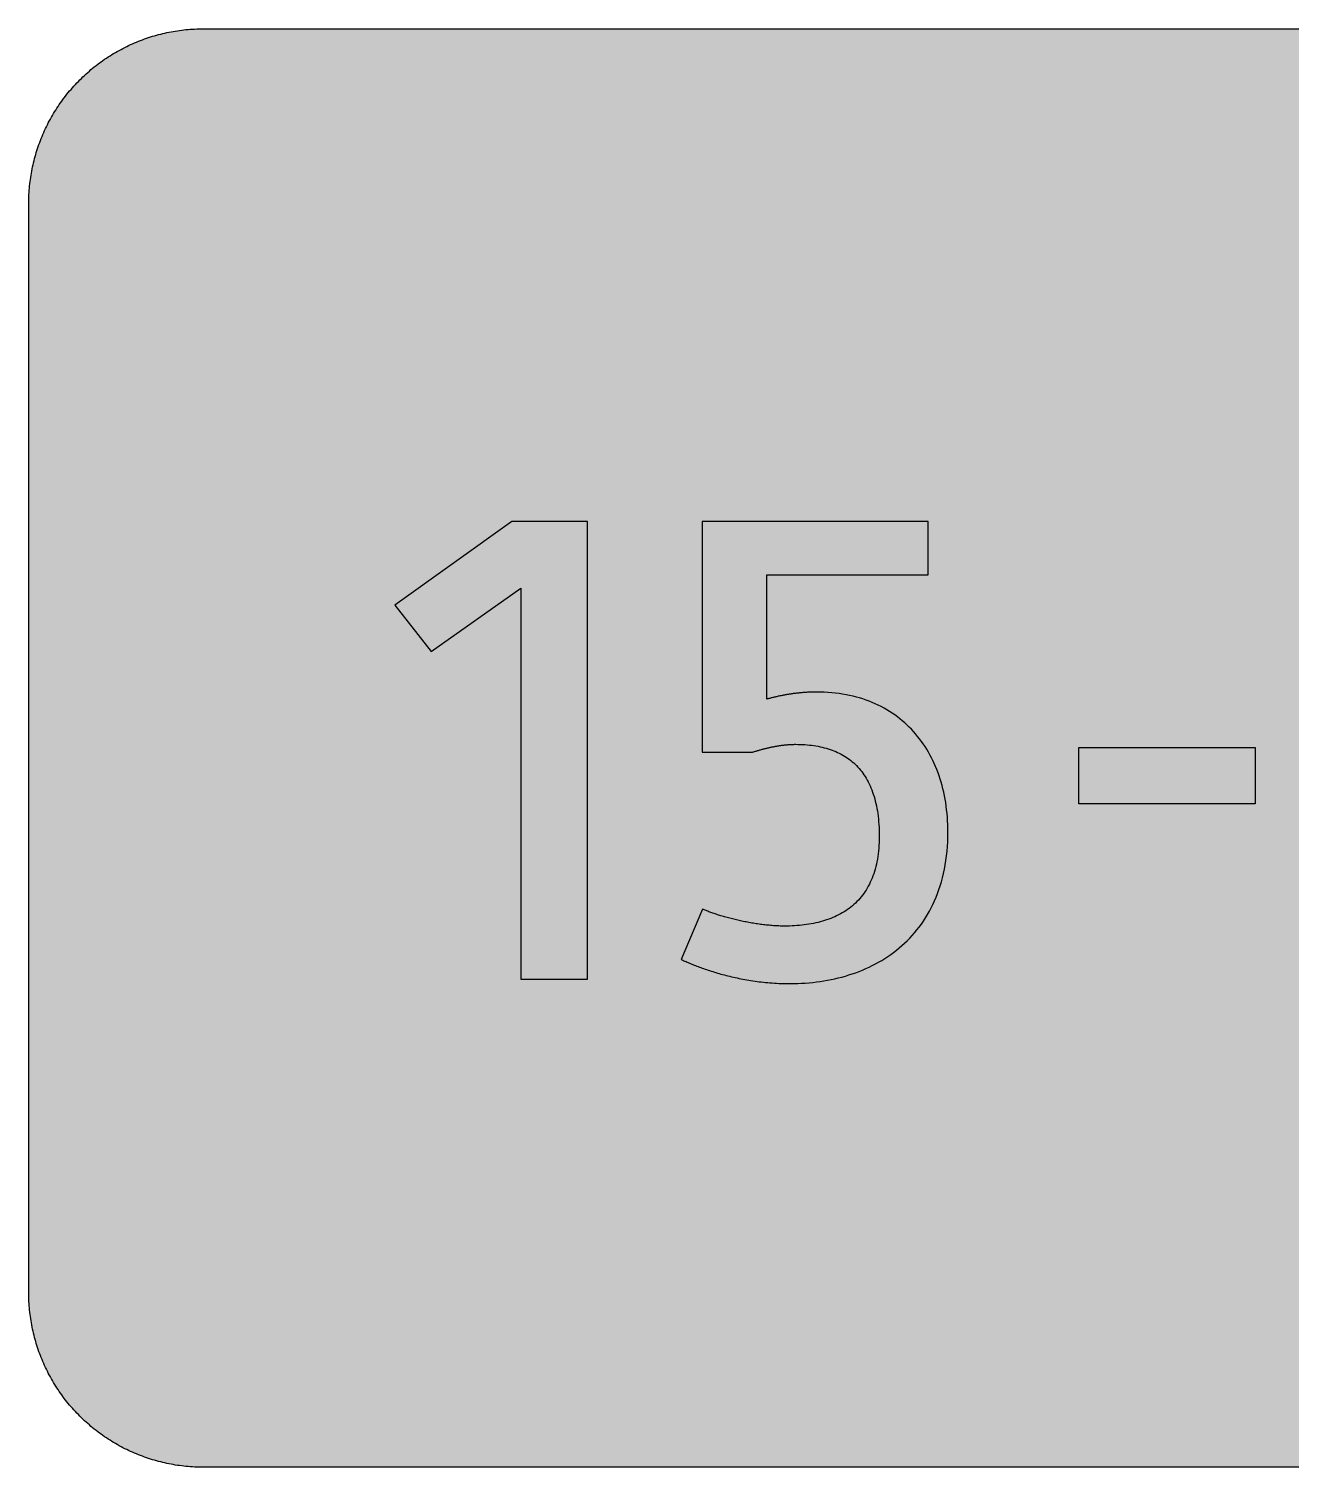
# Model space of a CAD drawing. Header units: millimetres. Extents: x 0 to 212, y 0 to 116.
# Drawn here: x 0.1 to 102.2, y 0.1 to 116.5 of the extents above; entities that cross this region are included whole.
import ezdxf

# ---------------------------------------------------------------- set-up
doc = ezdxf.new("R2010")
doc.units = ezdxf.units.MM

msp = doc.modelspace()

# ---------------------------------------------------------------- hatches: boundary and pattern name
for color, points in [(254, [(14.1633, 0.0536), (13.9878, 0.0533), (13.8125, 0.0559), (13.6373, 0.061), (13.462, 0.0686), (13.2893, 0.0787), (13.114, 0.0914), (12.9413, 0.1041), (12.7686, 0.1219), (12.5959, 0.1397), (12.4231, 0.16), (12.2504, 0.1829), (12.0777, 0.2057), (11.9075, 0.2337), (11.7373, 0.2616), (11.5672, 0.2921), (11.397, 0.3251), (11.2268, 0.3607), (11.0592, 0.3988), (10.8915, 0.4369), (10.7239, 0.4775), (10.5562, 0.5207), (10.3886, 0.5664), (10.2235, 0.6121), (10.0584, 0.6629), (9.8933, 0.7137), (9.7307, 0.7671), (9.5682, 0.8204), (9.4056, 0.8788), (9.2431, 0.9373), (9.083, 0.9982), (8.923, 1.0617), (8.763, 1.1252), (8.6055, 1.1938), (8.4455, 1.2624), (8.2906, 1.331), (8.1331, 1.4046), (7.9781, 1.4783), (7.8232, 1.5545), (7.6708, 1.6332), (7.5184, 1.7145), (7.366, 1.7958), (7.2161, 1.8796), (7.0663, 1.966), (6.919, 2.0523), (6.7716, 2.1438), (6.6243, 2.2352), (6.4795, 2.3266), (6.3348, 2.4232), (6.19, 2.5197), (6.0477, 2.6187), (5.908, 2.7178), (5.7683, 2.8194), (5.6286, 2.9235), (5.4915, 3.0302), (5.3543, 3.1369), (5.2197, 3.2461), (5.0851, 3.3579), (4.953, 3.4722), (4.8209, 3.5865), (4.6914, 3.7033), (4.5644, 3.8202), (4.4348, 3.9395), (4.3104, 4.0615), (4.1859, 4.1859), (4.0615, 4.3104), (3.9395, 4.4348), (3.8202, 4.5618), (3.7033, 4.6914), (3.5865, 4.8209), (3.4722, 4.953), (3.3579, 5.0851), (3.2487, 5.2197), (3.1369, 5.3543), (3.0302, 5.4915), (2.9235, 5.6286), (2.8194, 5.7683), (2.7178, 5.908), (2.6187, 6.0477), (2.5197, 6.19), (2.4232, 6.3348), (2.3266, 6.477), (2.2352, 6.6243), (2.1438, 6.7691), (2.0523, 6.919), (1.966, 7.0663), (1.8796, 7.2161), (1.7958, 7.366), (1.7145, 7.5184), (1.6332, 7.6708), (1.5545, 7.8232), (1.4783, 7.9781), (1.4046, 8.1331), (1.331, 8.2906), (1.2598, 8.4455), (1.1913, 8.603), (1.1252, 8.763), (1.0592, 8.923), (0.9982, 9.083), (0.9373, 9.2431), (0.8763, 9.4056), (0.8204, 9.5682), (0.7645, 9.7307), (0.7112, 9.8933), (0.6604, 10.0584), (0.6121, 10.2235), (0.5639, 10.3911), (0.5207, 10.5562), (0.4775, 10.7239), (0.4343, 10.8915), (0.3962, 11.0592), (0.3607, 11.2268), (0.3251, 11.397), (0.2921, 11.5672), (0.2616, 11.7373), (0.2311, 11.9075), (0.2057, 12.0802), (0.1803, 12.2504), (0.1575, 12.4231), (0.1372, 12.5959), (0.1194, 12.7686), (0.1041, 12.9413), (0.0889, 13.1166), (0.0787, 13.2893), (0.0686, 13.4645), (0.061, 13.6373), (0.0559, 13.8125), (0.0508, 13.9878), (0.0508, 14.163), (0.0522, 102.3592), (0.0508, 102.5322), (0.0559, 102.7074), (0.061, 102.8827), (0.0686, 103.058), (0.0787, 103.2307), (0.0889, 103.4059), (0.1041, 103.5787), (0.1194, 103.7514), (0.1372, 103.9241), (0.1575, 104.0968), (0.1803, 104.2695), (0.2057, 104.4423), (0.2311, 104.6124), (0.2616, 104.7826), (0.2921, 104.9528), (0.3251, 105.123), (0.3607, 105.2932), (0.3962, 105.4608), (0.4343, 105.6284), (0.4775, 105.7961), (0.5207, 105.9637), (0.5639, 106.1314), (0.6121, 106.2965), (0.6604, 106.4616), (0.7112, 106.6267), (0.7645, 106.7892), (0.8204, 106.9518), (0.8763, 107.1143), (0.9373, 107.2769), (0.9982, 107.4369), (1.0592, 107.5969), (1.1252, 107.757), (1.1913, 107.9144), (1.2598, 108.0745), (1.331, 108.2294), (1.4046, 108.3869), (1.4783, 108.5418), (1.5545, 108.6968), (1.6332, 108.8492), (1.7145, 109.0016), (1.7958, 109.154), (1.8796, 109.3038), (1.966, 109.4537), (2.0523, 109.601), (2.1438, 109.7483), (2.2352, 109.8956), (2.3266, 110.0404), (2.4232, 110.1852), (2.5197, 110.33), (2.6187, 110.4722), (2.7178, 110.6119), (2.8194, 110.7516), (2.9235, 110.8913), (3.0302, 111.0285), (3.1369, 111.1656), (3.2487, 111.3003), (3.3579, 111.4349), (3.4722, 111.567), (3.5865, 111.699), (3.7033, 111.8286), (3.8202, 111.9556), (3.9395, 112.0851), (4.0615, 112.2096), (4.1859, 112.334), (4.3104, 112.4585), (4.4348, 112.5804), (4.5644, 112.6998), (4.6914, 112.8166), (4.8209, 112.9335), (4.953, 113.0478), (5.0851, 113.1621), (5.2197, 113.2713), (5.3543, 113.3831), (5.4915, 113.4897), (5.6286, 113.5964), (5.7683, 113.7006), (5.908, 113.8022), (6.0477, 113.9012), (6.19, 114.0003), (6.3348, 114.0968), (6.4795, 114.1933), (6.6243, 114.2848), (6.7716, 114.3762), (6.919, 114.4676), (7.0663, 114.554), (7.2161, 114.6404), (7.366, 114.7242), (7.5184, 114.8055), (7.6708, 114.8867), (7.8232, 114.9655), (7.9781, 115.0417), (8.1331, 115.1153), (8.2906, 115.189), (8.4455, 115.2601), (8.6055, 115.3287), (8.763, 115.3947), (8.923, 115.4608), (9.083, 115.5217), (9.2431, 115.5827), (9.4056, 115.6437), (9.5682, 115.6995), (9.7307, 115.7554), (9.8933, 115.8088), (10.0584, 115.8596), (10.2235, 115.9078), (10.3886, 115.9561), (10.5562, 115.9993), (10.7239, 116.0424), (10.8915, 116.0856), (11.0592, 116.1237), (11.2268, 116.1593), (11.397, 116.1948), (11.5672, 116.2279), (11.7373, 116.2583), (11.9075, 116.2888), (12.0777, 116.3142), (12.2504, 116.3396), (12.4231, 116.3625), (12.5959, 116.3828), (12.7686, 116.4006), (12.9413, 116.4158), (13.114, 116.4311), (13.2893, 116.4412), (13.462, 116.4514), (13.6373, 116.459), (13.8125, 116.4641), (13.9878, 116.4692), (14.163, 116.4692), (197.6078, 116.4703), (197.7822, 116.4692), (197.9574, 116.4641), (198.1327, 116.459), (198.3054, 116.4514), (198.4807, 116.4412), (198.6534, 116.4311), (198.8287, 116.4158), (199.0014, 116.4006), (199.1741, 116.3828), (199.3468, 116.3625), (199.5195, 116.3396), (199.6897, 116.3142), (199.8624, 116.2888), (200.0326, 116.2583), (200.2028, 116.2279), (200.373, 116.1948), (200.5432, 116.1593), (200.7108, 116.1237), (200.8784, 116.0856), (201.0461, 116.0424), (201.2137, 115.9993), (201.3788, 115.9561), (201.5465, 115.9078), (201.7116, 115.8596), (201.8767, 115.8088), (202.0392, 115.7554), (202.2018, 115.6995), (202.3643, 115.6437), (202.5269, 115.5827), (202.6869, 115.5217), (202.8469, 115.4608), (203.007, 115.3947), (203.167, 115.3287), (203.3245, 115.2601), (203.4794, 115.189), (203.6369, 115.1153), (203.7918, 115.0417), (203.9468, 114.9655), (204.0992, 114.8867), (204.2516, 114.8055), (204.404, 114.7242), (204.5538, 114.6404), (204.7037, 114.554), (204.8535, 114.4676), (205.0009, 114.3762), (205.1456, 114.2848), (205.293, 114.1933), (205.4352, 114.0968), (205.58, 114.0003), (205.7222, 113.9012), (205.8619, 113.8022), (206.0016, 113.7006), (206.1413, 113.5964), (206.2785, 113.4897), (206.4156, 113.3831), (206.5503, 113.2713), (206.6849, 113.1621), (206.817, 113.0478), (206.949, 112.9335), (207.0786, 112.8166), (207.2081, 112.6998), (207.3351, 112.5804), (207.4596, 112.4585), (207.584, 112.334), (207.7085, 112.2096), (207.8304, 112.0851), (207.9498, 111.9556), (208.0666, 111.8286), (208.1835, 111.699), (208.2978, 111.567), (208.4121, 111.4349), (208.5238, 111.3003), (208.6331, 111.1656), (208.7397, 111.0285), (208.8464, 110.8913), (208.9506, 110.7516), (209.0522, 110.6119), (209.1512, 110.4722), (209.2503, 110.33), (209.3468, 110.1852), (209.4433, 110.0404), (209.5348, 109.8956), (209.6262, 109.7483), (209.7176, 109.601), (209.804, 109.4537), (209.8904, 109.3038), (209.9742, 109.154), (210.0555, 109.0016), (210.1367, 108.8492), (210.2155, 108.6968), (210.2917, 108.5418), (210.3653, 108.3869), (210.439, 108.2294), (210.5076, 108.0745), (210.5762, 107.9144), (210.6447, 107.757), (210.7082, 107.5969), (210.7717, 107.4369), (210.8327, 107.2769), (210.8911, 107.1143), (210.9495, 106.9518), (211.0029, 106.7892), (211.0562, 106.6267), (211.107, 106.4616), (211.1578, 106.2965), (211.2035, 106.1314), (211.2493, 105.9637), (211.2924, 105.7961), (211.3331, 105.6284), (211.3712, 105.4608), (211.4093, 105.2932), (211.4448, 105.123), (211.4779, 104.9528), (211.5083, 104.7826), (211.5363, 104.6124), (211.5642, 104.4423), (211.5871, 104.2695), (211.6099, 104.0968), (211.6303, 103.9241), (211.648, 103.7514), (211.6658, 103.5787), (211.6785, 103.4059), (211.6912, 103.2307), (211.7014, 103.058), (211.709, 102.8827), (211.7141, 102.7074), (211.7166, 102.5322), (211.7166, 102.3569), (211.7189, 14.1647), (211.7166, 13.9878), (211.7141, 13.8125), (211.709, 13.6373), (211.7014, 13.4645), (211.6912, 13.2893), (211.6785, 13.1166), (211.6658, 12.9413), (211.648, 12.7686), (211.6303, 12.5959), (211.6099, 12.4231), (211.5871, 12.2504), (211.5642, 12.0802), (211.5363, 11.9075), (211.5083, 11.7373), (211.4779, 11.5672), (211.4448, 11.397), (211.4093, 11.2268), (211.3712, 11.0592), (211.3331, 10.8915), (211.2924, 10.7239), (211.2493, 10.5562), (211.2035, 10.3911), (211.1578, 10.2235), (211.107, 10.0584), (211.0562, 9.8933), (211.0029, 9.7307), (210.9495, 9.5682), (210.8911, 9.4056), (210.8327, 9.2431), (210.7717, 9.083), (210.7082, 8.923), (210.6447, 8.763), (210.5762, 8.603), (210.5076, 8.4455), (210.439, 8.2906), (210.3653, 8.1331), (210.2917, 7.9781), (210.2155, 7.8232), (210.1367, 7.6708), (210.0555, 7.5184), (209.9742, 7.366), (209.8904, 7.2161), (209.804, 7.0663), (209.7176, 6.919), (209.6262, 6.7691), (209.5348, 6.6243), (209.4433, 6.477), (209.3468, 6.3348), (209.2503, 6.19), (209.1512, 6.0477), (209.0522, 5.908), (208.9506, 5.7683), (208.8464, 5.6286), (208.7397, 5.4915), (208.6331, 5.3543), (208.5238, 5.2197), (208.4121, 5.0851), (208.2978, 4.953), (208.1835, 4.8209), (208.0666, 4.6914), (207.9498, 4.5618), (207.8304, 4.4348), (207.7085, 4.3104), (207.584, 4.1859), (207.4596, 4.0615), (207.3351, 3.9395), (207.2081, 3.8202), (207.0786, 3.7033), (206.949, 3.5865), (206.817, 3.4722), (206.6849, 3.3579), (206.5503, 3.2461), (206.4156, 3.1369), (206.2785, 3.0302), (206.1413, 2.9235), (206.0016, 2.8194), (205.8619, 2.7178), (205.7222, 2.6187), (205.58, 2.5197), (205.4352, 2.4232), (205.293, 2.3266), (205.1456, 2.2352), (205.0009, 2.1438), (204.8535, 2.0523), (204.7037, 1.966), (204.5538, 1.8796), (204.404, 1.7958), (204.2516, 1.7145), (204.0992, 1.6332), (203.9468, 1.5545), (203.7918, 1.4783), (203.6369, 1.4046), (203.4794, 1.331), (203.3245, 1.2624), (203.167, 1.1938), (203.007, 1.1252), (202.8469, 1.0617), (202.6869, 0.9982), (202.5269, 0.9373), (202.3643, 0.8788), (202.2018, 0.8204), (202.0392, 0.7671), (201.8767, 0.7137), (201.7116, 0.6629), (201.5465, 0.6121), (201.3788, 0.5664), (201.2137, 0.5207), (201.0461, 0.4775), (200.8784, 0.4369), (200.7108, 0.3988), (200.5432, 0.3607), (200.373, 0.3251), (200.2028, 0.2921), (200.0326, 0.2616), (199.8624, 0.2337), (199.6897, 0.2057), (199.5195, 0.1829), (199.3468, 0.16), (199.1741, 0.1397), (199.0014, 0.1219), (198.8287, 0.1041), (198.6534, 0.0914), (198.4807, 0.0787), (198.3054, 0.0686), (198.1327, 0.061), (197.9574, 0.0559), (197.7822, 0.0533), (197.6069, 0.0533)]), (59, [(39.872, 39.5647), (45.2699, 39.5647), (45.2699, 76.605), (39.1322, 76.605), (29.6594, 69.8316), (32.6238, 66.0753), (39.872, 71.2071)]), (59, [(72.8405, 72.2655), (72.8405, 76.605), (54.5303, 76.605), (54.5303, 57.9254), (58.6052, 57.9254), (58.6664, 57.945), (58.7273, 57.9628), (58.7883, 57.9831), (58.8493, 58.0009), (58.9102, 58.0187), (58.9712, 58.0365), (59.0321, 58.0542), (59.0931, 58.072), (59.1515, 58.0898), (59.2125, 58.1076), (59.2709, 58.1228), (59.3319, 58.1406), (59.3903, 58.1558), (59.4487, 58.1711), (59.5071, 58.1863), (59.5655, 58.2016), (59.624, 58.2168), (59.6824, 58.232), (59.7408, 58.2447), (59.7967, 58.26), (59.8551, 58.2727), (59.911, 58.2854), (59.9694, 58.2981), (60.0253, 58.3108), (60.0812, 58.3235), (60.137, 58.3362), (60.1929, 58.3463), (60.2488, 58.359), (60.3047, 58.3692), (60.3606, 58.3794), (60.4139, 58.3895), (60.4698, 58.3997), (60.5231, 58.4098), (60.579, 58.42), (60.6323, 58.4302), (60.6857, 58.4378), (60.739, 58.4454), (60.7924, 58.4556), (60.8457, 58.4632), (60.899, 58.4708), (60.9498, 58.4784), (61.0032, 58.4835), (61.0565, 58.4911), (61.1073, 58.4962), (61.1581, 58.5038), (61.2115, 58.5089), (61.2623, 58.514), (61.3131, 58.5191), (61.3639, 58.5241), (61.4147, 58.5292), (61.4629, 58.5343), (61.5137, 58.5368), (61.5645, 58.5419), (61.6128, 58.5445), (61.6636, 58.547), (61.7118, 58.5495), (61.7601, 58.5521), (61.8084, 58.5546), (61.8566, 58.5546), (61.9049, 58.5572), (61.9531, 58.5572), (62.0014, 58.5597), (62.0497, 58.5597), (62.0954, 58.5597), (62.2884, 58.5572), (62.4789, 58.5521), (62.6669, 58.5445), (62.8523, 58.5343), (63.0352, 58.5191), (63.2181, 58.5038), (63.3959, 58.481), (63.5711, 58.4581), (63.7464, 58.4302), (63.9191, 58.3997), (64.0867, 58.3667), (64.2544, 58.3286), (64.4195, 58.2879), (64.5795, 58.2447), (64.7395, 58.1965), (64.897, 58.1457), (65.0494, 58.0898), (65.2018, 58.0314), (65.3517, 57.9704), (65.4964, 57.9044), (65.6412, 57.8358), (65.7809, 57.7647), (65.9181, 57.6885), (66.0527, 57.6072), (66.1873, 57.5234), (66.3143, 57.437), (66.4413, 57.3456), (66.5658, 57.2516), (66.6877, 57.1525), (66.8045, 57.0509), (66.9188, 56.9443), (67.0306, 56.8325), (67.1398, 56.7182), (67.2465, 56.6014), (67.3481, 56.4794), (67.4497, 56.3524), (67.5462, 56.2229), (67.6377, 56.0883), (67.7291, 55.9511), (67.8155, 55.8089), (67.8993, 55.6616), (67.9806, 55.5117), (68.0568, 55.3568), (68.1304, 55.1967), (68.2015, 55.0342), (68.2676, 54.8665), (68.3311, 54.6938), (68.392, 54.5186), (68.4505, 54.3382), (68.5038, 54.1553), (68.5521, 53.9648), (68.6003, 53.7718), (68.641, 53.5737), (68.6816, 53.373), (68.7172, 53.1647), (68.7476, 52.9539), (68.7781, 52.738), (68.801, 52.517), (68.8238, 52.2935), (68.8391, 52.0624), (68.8543, 51.8287), (68.8619, 51.5899), (68.8696, 51.3461), (68.8696, 51.0997), (68.867, 50.8533), (68.8619, 50.612), (68.8492, 50.3758), (68.834, 50.1447), (68.8111, 49.9186), (68.7857, 49.6976), (68.7578, 49.4792), (68.7222, 49.2684), (68.6841, 49.0601), (68.641, 48.8569), (68.5952, 48.6588), (68.5444, 48.4657), (68.4886, 48.2752), (68.4276, 48.0898), (68.3641, 47.9095), (68.2955, 47.7342), (68.2244, 47.5615), (68.1482, 47.3939), (68.0695, 47.2313), (67.9856, 47.0738), (67.8993, 46.9189), (67.8078, 46.7665), (67.7139, 46.6217), (67.6148, 46.4795), (67.5132, 46.3423), (67.4065, 46.2077), (67.2973, 46.0781), (67.1855, 45.9537), (67.0687, 45.8318), (66.9493, 45.7124), (66.8274, 45.6006), (66.7004, 45.4889), (66.5709, 45.3847), (66.4388, 45.2806), (66.3016, 45.1841), (66.1645, 45.0875), (66.0222, 44.9986), (65.8774, 44.9097), (65.7301, 44.8285), (65.5777, 44.7472), (65.4253, 44.671), (65.2678, 44.5999), (65.1078, 44.5313), (64.9453, 44.4652), (64.7827, 44.4017), (64.6151, 44.3433), (64.4449, 44.29), (64.2722, 44.2366), (64.0969, 44.1884), (63.9191, 44.1452), (63.7388, 44.102), (63.5559, 44.0639), (63.3705, 44.0284), (63.185, 43.9979), (62.9945, 43.9699), (62.804, 43.9445), (62.6085, 43.9217), (62.4129, 43.9014), (62.2148, 43.8861), (62.0166, 43.8734), (61.8134, 43.8633), (61.6102, 43.8556), (61.4045, 43.8506), (61.1988, 43.848), (61.087, 43.8506), (60.9778, 43.8506), (60.866, 43.8531), (60.7543, 43.8582), (60.6425, 43.8633), (60.5282, 43.8683), (60.4164, 43.8734), (60.3021, 43.881), (60.1853, 43.8912), (60.071, 43.8988), (59.9567, 43.9115), (59.8399, 43.9217), (59.723, 43.9344), (59.6087, 43.9471), (59.4919, 43.9598), (59.375, 43.975), (59.2582, 43.9903), (59.1414, 44.0055), (59.0245, 44.0233), (58.9077, 44.0411), (58.7908, 44.0588), (58.6765, 44.0766), (58.5597, 44.0969), (58.4429, 44.1173), (58.3286, 44.1376), (58.2143, 44.1604), (58.0974, 44.1808), (57.9831, 44.2036), (57.8714, 44.2265), (57.7571, 44.2493), (57.6453, 44.2747), (57.5335, 44.3001), (57.4218, 44.323), (57.31, 44.3484), (57.2008, 44.3763), (57.0916, 44.4017), (56.9849, 44.4271), (56.8782, 44.4551), (56.7715, 44.483), (56.6649, 44.511), (56.5633, 44.5389), (56.4591, 44.5668), (56.3575, 44.5948), (56.2585, 44.6253), (56.1594, 44.6532), (56.0603, 44.6837), (55.9638, 44.7116), (55.8698, 44.7421), (55.7759, 44.7726), (55.6844, 44.8005), (55.593, 44.831), (55.5041, 44.8615), (55.4177, 44.892), (55.3314, 44.9224), (55.2475, 44.9529), (55.1663, 44.9834), (55.0875, 45.0139), (55.0088, 45.0444), (54.9326, 45.0748), (54.8589, 45.1053), (54.7853, 45.1333), (54.7167, 45.1637), (54.6481, 45.1942), (54.5821, 45.2247), (52.8366, 41.1522), (52.9107, 41.115), (52.9895, 41.0794), (53.0682, 41.0439), (53.152, 41.0058), (53.2359, 40.9702), (53.3248, 40.9321), (53.4137, 40.894), (53.5051, 40.8534), (53.5991, 40.8153), (53.6956, 40.7746), (53.7947, 40.734), (53.8963, 40.6959), (53.9979, 40.6552), (54.1045, 40.6146), (54.2112, 40.574), (54.3204, 40.5333), (54.4322, 40.4901), (54.5465, 40.4495), (54.6608, 40.4089), (54.7776, 40.3682), (54.897, 40.3276), (55.0189, 40.2869), (55.1434, 40.2463), (55.2679, 40.2057), (55.3974, 40.165), (55.5269, 40.1244), (55.6565, 40.0863), (55.7911, 40.0456), (55.9257, 40.0075), (56.0629, 39.9694), (56.2, 39.9313), (56.3423, 39.8932), (56.4845, 39.8577), (56.6268, 39.8196), (56.7741, 39.784), (56.9214, 39.7485), (57.0713, 39.7154), (57.2211, 39.6824), (57.3735, 39.6494), (57.5285, 39.6164), (57.6834, 39.5859), (57.8409, 39.5554), (58.0009, 39.5249), (58.1609, 39.497), (58.3235, 39.4691), (58.486, 39.4437), (58.6511, 39.4183), (58.8188, 39.3954), (58.9864, 39.3725), (59.1566, 39.3497), (59.3268, 39.3294), (59.4995, 39.309), (59.6748, 39.2913), (59.85, 39.276), (60.0253, 39.2608), (60.2031, 39.2455), (60.3834, 39.2354), (60.5638, 39.2227), (60.7441, 39.2151), (60.9295, 39.2074), (61.1124, 39.1998), (61.2978, 39.1973), (61.4858, 39.1947), (61.6737, 39.1922), (61.9785, 39.1947), (62.2808, 39.2024), (62.5856, 39.2176), (62.8879, 39.2354), (63.1901, 39.2582), (63.4924, 39.2887), (63.7921, 39.3243), (64.0893, 39.3649), (64.3865, 39.4106), (64.6811, 39.4614), (64.9757, 39.5199), (65.2653, 39.5808), (65.5574, 39.6494), (65.8444, 39.7256), (66.1289, 39.8043), (66.4108, 39.8907), (66.6902, 39.9821), (66.9696, 40.0787), (67.244, 40.1828), (67.5157, 40.292), (67.7824, 40.4063), (68.0491, 40.5282), (68.3108, 40.6552), (68.5673, 40.7899), (68.8238, 40.927), (69.0728, 41.0743), (69.3191, 41.2242), (69.563, 41.3817), (69.8017, 41.5468), (70.0354, 41.717), (70.2666, 41.8948), (70.4901, 42.0776), (70.7111, 42.2656), (70.927, 42.4612), (71.1352, 42.6644), (71.341, 42.8727), (71.5416, 43.086), (71.7347, 43.3095), (71.9252, 43.5356), (72.1081, 43.7718), (72.2833, 44.0131), (72.456, 44.2595), (72.6211, 44.516), (72.7786, 44.7777), (72.931, 45.0444), (73.0783, 45.3187), (73.218, 45.6006), (73.3501, 45.8902), (73.4746, 46.1848), (73.594, 46.4871), (73.7032, 46.797), (73.8073, 47.1145), (73.9038, 47.437), (73.9927, 47.7672), (74.074, 48.1051), (74.1451, 48.4505), (74.2112, 48.8036), (74.2671, 49.1617), (74.3153, 49.5275), (74.356, 49.9008), (74.3864, 50.2818), (74.4093, 50.6705), (74.422, 51.0667), (74.4271, 51.4706), (74.4245, 51.7754), (74.4144, 52.0802), (74.4017, 52.3799), (74.3814, 52.6771), (74.356, 52.9742), (74.3255, 53.2638), (74.2899, 53.5534), (74.2467, 53.8404), (74.201, 54.1223), (74.1477, 54.4017), (74.0893, 54.6786), (74.0258, 54.9504), (73.9572, 55.2196), (73.881, 55.4863), (73.8022, 55.7479), (73.7159, 56.007), (73.627, 56.261), (73.5305, 56.5125), (73.4289, 56.7588), (73.3247, 57.0027), (73.213, 57.2414), (73.0961, 57.4777), (72.9742, 57.7088), (72.8472, 57.9349), (72.7151, 58.1584), (72.578, 58.3768), (72.4357, 58.5902), (72.2884, 58.801), (72.136, 59.0042), (71.9785, 59.2049), (71.816, 59.4004), (71.6483, 59.5909), (71.4756, 59.7764), (71.2978, 59.9592), (71.1149, 60.1345), (70.9295, 60.3072), (70.7365, 60.4723), (70.5409, 60.6323), (70.3377, 60.7898), (70.1319, 60.9397), (69.9211, 61.0845), (69.7052, 61.2242), (69.4842, 61.3588), (69.2582, 61.4883), (69.027, 61.6102), (68.7934, 61.7296), (68.5521, 61.8414), (68.3082, 61.9455), (68.0593, 62.0471), (67.8078, 62.1411), (67.5488, 62.2275), (67.2871, 62.3113), (67.0179, 62.3849), (66.7487, 62.4561), (66.4718, 62.5196), (66.1899, 62.5754), (65.9054, 62.6262), (65.6158, 62.6694), (65.3237, 62.7075), (65.024, 62.738), (64.7217, 62.7609), (64.4169, 62.7786), (64.1045, 62.7888), (63.7896, 62.7939), (63.7286, 62.7939), (63.6702, 62.7913), (63.6092, 62.7913), (63.5483, 62.7913), (63.4873, 62.7888), (63.4263, 62.7863), (63.3654, 62.7863), (63.3044, 62.7837), (63.2435, 62.7812), (63.18, 62.7786), (63.119, 62.7736), (63.0555, 62.771), (62.992, 62.7659), (62.931, 62.7634), (62.8675, 62.7583), (62.804, 62.7532), (62.7405, 62.7482), (62.677, 62.7431), (62.6135, 62.738), (62.55, 62.7329), (62.4865, 62.7253), (62.423, 62.7202), (62.357, 62.7126), (62.2935, 62.705), (62.23, 62.6999), (62.1665, 62.6923), (62.1005, 62.6847), (62.037, 62.6745), (61.9735, 62.6669), (61.9074, 62.6593), (61.8439, 62.6491), (61.7779, 62.6415), (61.7144, 62.6313), (61.6509, 62.6212), (61.5848, 62.611), (61.5213, 62.6008), (61.4578, 62.5907), (61.3918, 62.5805), (61.3283, 62.5678), (61.2648, 62.5577), (61.1988, 62.545), (61.1353, 62.5348), (61.0718, 62.5221), (61.0083, 62.5094), (60.9448, 62.4967), (60.8813, 62.484), (60.8178, 62.4713), (60.7543, 62.4586), (60.6908, 62.4434), (60.6273, 62.4307), (60.5638, 62.4154), (60.5028, 62.4027), (60.4393, 62.3875), (60.3783, 62.3722), (60.3148, 62.357), (60.2539, 62.3418), (60.1929, 62.3265), (60.1294, 62.3113), (60.0685, 62.2935), (60.01, 62.2783), (59.9491, 62.2605), (59.8881, 62.2452), (59.8272, 62.2275), (59.7687, 62.2097), (59.7697, 72.2655)]), (59, [(85.0113, 58.2962), (99.2988, 58.2962), (99.2988, 53.746), (85.0113, 53.746)])]:
    msp.add_hatch(color=color).paths.add_polyline_path(points)
h = msp.add_hatch(color=59)
h.paths.add_polyline_path([(14.1633, 3.5814), (13.8887, 3.5839), (13.6169, 3.5941), (13.3477, 3.6119), (13.081, 3.6347), (12.8143, 3.6652), (12.5501, 3.7008), (12.2885, 3.7465), (12.0294, 3.7948), (11.7729, 3.8506), (11.5164, 3.9141), (11.2649, 3.9827), (11.016, 4.0564), (10.7671, 4.1351), (10.5232, 4.2215), (10.2819, 4.3129), (10.0432, 4.412), (9.8069, 4.5161), (9.5733, 4.6228), (9.3447, 4.7371), (9.1186, 4.8565), (8.8951, 4.9809), (8.6741, 5.113), (8.4582, 5.2476), (8.2448, 5.3873), (8.0366, 5.5321), (7.8308, 5.682), (7.6276, 5.8369), (7.4295, 5.9969), (7.2365, 6.1595), (7.046, 6.3297), (6.8605, 6.5024), (6.6777, 6.6802), (6.5024, 6.8605), (6.3271, 7.046), (6.1595, 7.2365), (5.9969, 7.432), (5.8369, 7.6302), (5.682, 7.8308), (5.5321, 8.0366), (5.3873, 8.2448), (5.2451, 8.4582), (5.1105, 8.6741), (4.9809, 8.8951), (4.8565, 9.1186), (4.7371, 9.3447), (4.6228, 9.5758), (4.5136, 9.8069), (4.4094, 10.0432), (4.3129, 10.2819), (4.2215, 10.5232), (4.1351, 10.7696), (4.0538, 11.016), (3.9802, 11.2649), (3.9116, 11.5189), (3.8506, 11.7729), (3.7948, 12.0294), (3.744, 12.2911), (3.7008, 12.5527), (3.6627, 12.8143), (3.6322, 13.081), (3.6093, 13.3502), (3.5916, 13.6195), (3.5814, 13.8913), (3.5789, 14.163), (3.58, 102.3592), (3.5814, 102.6312), (3.5916, 102.903), (3.6093, 103.1723), (3.6322, 103.439), (3.6627, 103.7057), (3.7008, 103.9698), (3.744, 104.2314), (3.7948, 104.4905), (3.8506, 104.7471), (3.9116, 105.0036), (3.9802, 105.2551), (4.0538, 105.504), (4.1351, 105.7529), (4.2215, 105.9967), (4.3129, 106.238), (4.4094, 106.4768), (4.5136, 106.713), (4.6228, 106.9467), (4.7371, 107.1753), (4.8565, 107.4014), (4.9809, 107.6249), (5.1105, 107.8459), (5.2451, 108.0618), (5.3873, 108.2751), (5.5321, 108.4834), (5.682, 108.6891), (5.8369, 108.8923), (5.9969, 109.0905), (6.1595, 109.2835), (6.3271, 109.474), (6.5024, 109.6594), (6.6777, 109.8423), (6.8605, 110.0176), (7.046, 110.1928), (7.2365, 110.3605), (7.4295, 110.523), (7.6276, 110.683), (7.8308, 110.838), (8.0366, 110.9878), (8.2448, 111.1326), (8.4582, 111.2749), (8.6741, 111.4095), (8.8951, 111.539), (9.1186, 111.6635), (9.3447, 111.7829), (9.5733, 111.8972), (9.8069, 112.0064), (10.0432, 112.1105), (10.2819, 112.207), (10.5232, 112.2985), (10.7671, 112.3848), (11.016, 112.4661), (11.2649, 112.5398), (11.5164, 112.6084), (11.7729, 112.6693), (12.0294, 112.7252), (12.2885, 112.776), (12.5501, 112.8192), (12.8143, 112.8573), (13.081, 112.8878), (13.3477, 112.9106), (13.6169, 112.9284), (13.8887, 112.9386), (14.163, 112.9411), (197.6078, 112.9425), (197.8787, 112.9386), (198.1505, 112.9284), (198.4197, 112.9106), (198.689, 112.8878), (198.9557, 112.8573), (199.2173, 112.8192), (199.4789, 112.776), (199.7405, 112.7252), (199.9971, 112.6693), (200.2511, 112.6084), (200.5051, 112.5398), (200.754, 112.4661), (201.0004, 112.3848), (201.2467, 112.2985), (201.488, 112.207), (201.7268, 112.1105), (201.963, 112.0064), (202.1942, 111.8972), (202.4253, 111.7829), (202.6514, 111.6635), (202.8749, 111.539), (203.0959, 111.4095), (203.3118, 111.2749), (203.5251, 111.1326), (203.7334, 110.9878), (203.9391, 110.838), (204.1398, 110.683), (204.3379, 110.523), (204.5335, 110.3605), (204.724, 110.1928), (204.9094, 110.0176), (205.0898, 109.8423), (205.2676, 109.6594), (205.4403, 109.474), (205.6105, 109.2835), (205.773, 109.0905), (205.933, 108.8923), (206.088, 108.6891), (206.2378, 108.4834), (206.3826, 108.2751), (206.5223, 108.0618), (206.6569, 107.8459), (206.789, 107.6249), (206.9135, 107.4014), (207.0329, 107.1753), (207.1472, 106.9467), (207.2538, 106.713), (207.358, 106.4768), (207.457, 106.238), (207.5485, 105.9967), (207.6348, 105.7529), (207.7136, 105.504), (207.7872, 105.2551), (207.8558, 105.0036), (207.9193, 104.7471), (207.9752, 104.4905), (208.0235, 104.2314), (208.0692, 103.9698), (208.1047, 103.7057), (208.1352, 103.439), (208.1581, 103.1723), (208.1759, 102.903), (208.186, 102.6312), (208.1911, 102.3569), (208.1911, 14.1647), (208.186, 13.8913), (208.1759, 13.6195), (208.1581, 13.3502), (208.1352, 13.081), (208.1047, 12.8143), (208.0692, 12.5527), (208.0235, 12.2911), (207.9752, 12.0294), (207.9193, 11.7729), (207.8558, 11.5189), (207.7872, 11.2649), (207.7136, 11.016), (207.6348, 10.7696), (207.5485, 10.5232), (207.457, 10.2819), (207.358, 10.0432), (207.2538, 9.8069), (207.1472, 9.5758), (207.0329, 9.3447), (206.9135, 9.1186), (206.789, 8.8951), (206.6569, 8.6741), (206.5223, 8.4582), (206.3826, 8.2448), (206.2378, 8.0366), (206.088, 7.8308), (205.933, 7.6302), (205.773, 7.432), (205.6105, 7.2365), (205.4403, 7.046), (205.2676, 6.8605), (205.0898, 6.6802), (204.9094, 6.5024), (204.724, 6.3297), (204.5335, 6.1595), (204.3379, 5.9969), (204.1398, 5.8369), (203.9391, 5.682), (203.7334, 5.5321), (203.5251, 5.3873), (203.3118, 5.2476), (203.0959, 5.113), (202.8749, 4.9809), (202.6514, 4.8565), (202.4253, 4.7371), (202.1942, 4.6228), (201.963, 4.5161), (201.7268, 4.412), (201.488, 4.3129), (201.2467, 4.2215), (201.0004, 4.1351), (200.754, 4.0564), (200.5051, 3.9827), (200.2511, 3.9141), (199.9971, 3.8506), (199.7405, 3.7948), (199.4789, 3.7465), (199.2173, 3.7008), (198.9557, 3.6652), (198.689, 3.6347), (198.4197, 3.6119), (198.1505, 3.5941), (197.8787, 3.5839), (197.6069, 3.5789)])
h.paths.add_polyline_path([(14.1633, 8.8731), (14.0259, 8.8748), (13.8887, 8.8798), (13.7541, 8.8875), (13.622, 8.9002), (13.4874, 8.9154), (13.3553, 8.9332), (13.2258, 8.9535), (13.0962, 8.9789), (12.9667, 9.0068), (12.8397, 9.0373), (12.7127, 9.0729), (12.5882, 9.1084), (12.4663, 9.1491), (12.3419, 9.1923), (12.2225, 9.238), (12.1031, 9.2888), (11.9837, 9.3396), (11.8694, 9.3929), (11.7526, 9.4513), (11.6408, 9.5098), (11.5291, 9.5733), (11.4198, 9.6368), (11.3106, 9.7053), (11.2039, 9.7765), (11.0998, 9.8476), (10.9957, 9.9238), (10.8966, 10), (10.7975, 10.0787), (10.6985, 10.1625), (10.6045, 10.2464), (10.5105, 10.3327), (10.4216, 10.4216), (10.3327, 10.5131), (10.2464, 10.6045), (10.16, 10.701), (10.0787, 10.7975), (10, 10.8966), (9.9212, 10.9982), (9.8476, 11.0998), (9.7739, 11.2039), (9.7053, 11.3106), (9.6368, 11.4198), (9.5707, 11.5291), (9.5098, 11.6408), (9.4488, 11.7551), (9.3929, 11.8694), (9.337, 11.9863), (9.2862, 12.1031), (9.238, 12.2225), (9.1923, 12.3444), (9.1491, 12.4663), (9.1084, 12.5908), (9.0703, 12.7152), (9.0373, 12.8397), (9.0068, 12.9692), (8.9789, 13.0962), (8.9535, 13.2258), (8.9306, 13.3579), (8.9129, 13.4899), (8.8976, 13.622), (8.8849, 13.7566), (8.8773, 13.8913), (8.8722, 14.0259), (8.8697, 14.163), (8.8717, 102.3592), (8.8722, 102.4941), (8.8773, 102.6312), (8.8849, 102.7659), (8.8976, 102.8979), (8.9129, 103.0326), (8.9306, 103.1646), (8.9535, 103.2942), (8.9789, 103.4237), (9.0068, 103.5533), (9.0373, 103.6803), (9.0703, 103.8073), (9.1084, 103.9317), (9.1491, 104.0536), (9.1923, 104.1781), (9.238, 104.2975), (9.2862, 104.4169), (9.337, 104.5362), (9.3929, 104.6505), (9.4488, 104.7674), (9.5098, 104.8791), (9.5707, 104.9909), (9.6368, 105.1001), (9.7053, 105.2093), (9.7739, 105.316), (9.8476, 105.4202), (9.9212, 105.5243), (10, 105.6234), (10.0787, 105.7224), (10.16, 105.8215), (10.2464, 105.9155), (10.3327, 106.0094), (10.4216, 106.0983), (10.5105, 106.1872), (10.6045, 106.2736), (10.6985, 106.36), (10.7975, 106.4412), (10.8966, 106.52), (10.9957, 106.5987), (11.0998, 106.6724), (11.2039, 106.746), (11.3106, 106.8146), (11.4198, 106.8832), (11.5291, 106.9492), (11.6408, 107.0102), (11.7526, 107.0712), (11.8694, 107.127), (11.9837, 107.1829), (12.1031, 107.2337), (12.2225, 107.282), (12.3419, 107.3277), (12.4663, 107.3709), (12.5882, 107.4115), (12.7127, 107.4496), (12.8397, 107.4826), (12.9667, 107.5131), (13.0962, 107.5411), (13.2258, 107.5665), (13.3553, 107.5893), (13.4874, 107.6071), (13.622, 107.6223), (13.7541, 107.635), (13.8887, 107.6427), (14.0259, 107.6477), (14.163, 107.6503), (197.6078, 107.6508), (197.7441, 107.6477), (197.8787, 107.6427), (198.0133, 107.635), (198.1479, 107.6223), (198.28, 107.6071), (198.4121, 107.5893), (198.5442, 107.5665), (198.6737, 107.5411), (198.8007, 107.5131), (198.9303, 107.4826), (199.0547, 107.4496), (199.1792, 107.4115), (199.3036, 107.3709), (199.4256, 107.3277), (199.5475, 107.282), (199.6669, 107.2337), (199.7837, 107.1829), (199.9005, 107.127), (200.0148, 107.0712), (200.1291, 107.0102), (200.2409, 106.9492), (200.3501, 106.8832), (200.4593, 106.8146), (200.566, 106.746), (200.6702, 106.6724), (200.7718, 106.5987), (200.8734, 106.52), (200.9724, 106.4412), (201.0689, 106.36), (201.1655, 106.2736), (201.2569, 106.1872), (201.3483, 106.0983), (201.4372, 106.0094), (201.5236, 105.9155), (201.6074, 105.8215), (201.6912, 105.7224), (201.77, 105.6234), (201.8462, 105.5243), (201.9224, 105.4202), (201.9935, 105.316), (202.0646, 105.2093), (202.1332, 105.1001), (202.1967, 104.9909), (202.2602, 104.8791), (202.3186, 104.7674), (202.377, 104.6505), (202.4304, 104.5362), (202.4812, 104.4169), (202.532, 104.2975), (202.5777, 104.1781), (202.6209, 104.0536), (202.6615, 103.9317), (202.6971, 103.8073), (202.7326, 103.6803), (202.7631, 103.5533), (202.7911, 103.4237), (202.8165, 103.2942), (202.8368, 103.1646), (202.8546, 103.0326), (202.8698, 102.8979), (202.8825, 102.7659), (202.8901, 102.6312), (202.8952, 102.4941), (202.8977, 102.3569), (202.8994, 14.1647), (202.8952, 14.0259), (202.8901, 13.8913), (202.8825, 13.7566), (202.8698, 13.622), (202.8546, 13.4899), (202.8368, 13.3579), (202.8165, 13.2258), (202.7911, 13.0962), (202.7631, 12.9692), (202.7326, 12.8397), (202.6971, 12.7152), (202.6615, 12.5908), (202.6209, 12.4663), (202.5777, 12.3444), (202.532, 12.2225), (202.4812, 12.1031), (202.4304, 11.9863), (202.377, 11.8694), (202.3186, 11.7551), (202.2602, 11.6408), (202.1967, 11.5291), (202.1332, 11.4198), (202.0646, 11.3106), (201.9935, 11.2039), (201.9224, 11.0998), (201.8462, 10.9982), (201.77, 10.8966), (201.6912, 10.7975), (201.6074, 10.701), (201.5236, 10.6045), (201.4372, 10.5131), (201.3483, 10.4216), (201.2569, 10.3327), (201.1655, 10.2464), (201.0689, 10.1625), (200.9724, 10.0787), (200.8734, 10), (200.7718, 9.9238), (200.6702, 9.8476), (200.566, 9.7765), (200.4593, 9.7053), (200.3501, 9.6368), (200.2409, 9.5733), (200.1291, 9.5098), (200.0148, 9.4513), (199.9005, 9.3929), (199.7837, 9.3396), (199.6669, 9.2888), (199.5475, 9.238), (199.4256, 9.1923), (199.3036, 9.1491), (199.1792, 9.1084), (199.0547, 9.0729), (198.9303, 9.0373), (198.8007, 9.0068), (198.6737, 8.9789), (198.5442, 8.9535), (198.4121, 8.9332), (198.28, 8.9154), (198.1479, 8.9002), (198.0133, 8.8875), (197.8787, 8.8798), (197.7441, 8.8748), (197.6069, 8.8722)], flags=16)

# ---------------------------------------------------------------- linework, layer by layer
at = {"color": 254}
for points in [[(14.1633, 0.0536), (13.9878, 0.0533), (13.8125, 0.0559), (13.6373, 0.061), (13.462, 0.0686), (13.2893, 0.0787), (13.114, 0.0914), (12.9413, 0.1041), (12.7686, 0.1219), (12.5959, 0.1397), (12.4231, 0.16), (12.2504, 0.1829), (12.0777, 0.2057), (11.9075, 0.2337), (11.7373, 0.2616), (11.5672, 0.2921), (11.397, 0.3251), (11.2268, 0.3607), (11.0592, 0.3988), (10.8915, 0.4369), (10.7239, 0.4775), (10.5562, 0.5207), (10.3886, 0.5664), (10.2235, 0.6121), (10.0584, 0.6629), (9.8933, 0.7137), (9.7307, 0.7671), (9.5682, 0.8204), (9.4056, 0.8788), (9.2431, 0.9373), (9.083, 0.9982), (8.923, 1.0617), (8.763, 1.1252), (8.6055, 1.1938), (8.4455, 1.2624), (8.2906, 1.331), (8.1331, 1.4046), (7.9781, 1.4783), (7.8232, 1.5545), (7.6708, 1.6332), (7.5184, 1.7145), (7.366, 1.7958), (7.2161, 1.8796), (7.0663, 1.966), (6.919, 2.0523), (6.7716, 2.1438), (6.6243, 2.2352), (6.4795, 2.3266), (6.3348, 2.4232), (6.19, 2.5197), (6.0477, 2.6187), (5.908, 2.7178), (5.7683, 2.8194), (5.6286, 2.9235), (5.4915, 3.0302), (5.3543, 3.1369), (5.2197, 3.2461), (5.0851, 3.3579), (4.953, 3.4722), (4.8209, 3.5865), (4.6914, 3.7033), (4.5644, 3.8202), (4.4348, 3.9395), (4.3104, 4.0615), (4.1859, 4.1859), (4.0615, 4.3104), (3.9395, 4.4348), (3.8202, 4.5618), (3.7033, 4.6914), (3.5865, 4.8209), (3.4722, 4.953), (3.3579, 5.0851), (3.2487, 5.2197), (3.1369, 5.3543), (3.0302, 5.4915), (2.9235, 5.6286), (2.8194, 5.7683), (2.7178, 5.908), (2.6187, 6.0477), (2.5197, 6.19), (2.4232, 6.3348), (2.3266, 6.477), (2.2352, 6.6243), (2.1438, 6.7691), (2.0523, 6.919), (1.966, 7.0663), (1.8796, 7.2161), (1.7958, 7.366), (1.7145, 7.5184), (1.6332, 7.6708), (1.5545, 7.8232), (1.4783, 7.9781), (1.4046, 8.1331), (1.331, 8.2906), (1.2598, 8.4455), (1.1913, 8.603), (1.1252, 8.763), (1.0592, 8.923), (0.9982, 9.083), (0.9373, 9.2431), (0.8763, 9.4056), (0.8204, 9.5682), (0.7645, 9.7307), (0.7112, 9.8933), (0.6604, 10.0584), (0.6121, 10.2235), (0.5639, 10.3911), (0.5207, 10.5562), (0.4775, 10.7239), (0.4343, 10.8915), (0.3962, 11.0592), (0.3607, 11.2268), (0.3251, 11.397), (0.2921, 11.5672), (0.2616, 11.7373), (0.2311, 11.9075), (0.2057, 12.0802), (0.1803, 12.2504), (0.1575, 12.4231), (0.1372, 12.5959), (0.1194, 12.7686), (0.1041, 12.9413), (0.0889, 13.1166), (0.0787, 13.2893), (0.0686, 13.4645), (0.061, 13.6373), (0.0559, 13.8125), (0.0508, 13.9878), (0.0508, 14.163), (0.0522, 102.3592), (0.0508, 102.5322), (0.0559, 102.7074), (0.061, 102.8827), (0.0686, 103.058), (0.0787, 103.2307), (0.0889, 103.4059), (0.1041, 103.5787), (0.1194, 103.7514), (0.1372, 103.9241), (0.1575, 104.0968), (0.1803, 104.2695), (0.2057, 104.4423), (0.2311, 104.6124), (0.2616, 104.7826), (0.2921, 104.9528), (0.3251, 105.123), (0.3607, 105.2932), (0.3962, 105.4608), (0.4343, 105.6284), (0.4775, 105.7961), (0.5207, 105.9637), (0.5639, 106.1314), (0.6121, 106.2965), (0.6604, 106.4616), (0.7112, 106.6267), (0.7645, 106.7892), (0.8204, 106.9518), (0.8763, 107.1143), (0.9373, 107.2769), (0.9982, 107.4369), (1.0592, 107.5969), (1.1252, 107.757), (1.1913, 107.9144), (1.2598, 108.0745), (1.331, 108.2294), (1.4046, 108.3869), (1.4783, 108.5418), (1.5545, 108.6968), (1.6332, 108.8492), (1.7145, 109.0016), (1.7958, 109.154), (1.8796, 109.3038), (1.966, 109.4537), (2.0523, 109.601), (2.1438, 109.7483), (2.2352, 109.8956), (2.3266, 110.0404), (2.4232, 110.1852), (2.5197, 110.33), (2.6187, 110.4722), (2.7178, 110.6119), (2.8194, 110.7516), (2.9235, 110.8913), (3.0302, 111.0285), (3.1369, 111.1656), (3.2487, 111.3003), (3.3579, 111.4349), (3.4722, 111.567), (3.5865, 111.699), (3.7033, 111.8286), (3.8202, 111.9556), (3.9395, 112.0851), (4.0615, 112.2096), (4.1859, 112.334), (4.3104, 112.4585), (4.4348, 112.5804), (4.5644, 112.6998), (4.6914, 112.8166), (4.8209, 112.9335), (4.953, 113.0478), (5.0851, 113.1621), (5.2197, 113.2713), (5.3543, 113.3831), (5.4915, 113.4897), (5.6286, 113.5964), (5.7683, 113.7006), (5.908, 113.8022), (6.0477, 113.9012), (6.19, 114.0003), (6.3348, 114.0968), (6.4795, 114.1933), (6.6243, 114.2848), (6.7716, 114.3762), (6.919, 114.4676), (7.0663, 114.554), (7.2161, 114.6404), (7.366, 114.7242), (7.5184, 114.8055), (7.6708, 114.8867), (7.8232, 114.9655), (7.9781, 115.0417), (8.1331, 115.1153), (8.2906, 115.189), (8.4455, 115.2601), (8.6055, 115.3287), (8.763, 115.3947), (8.923, 115.4608), (9.083, 115.5217), (9.2431, 115.5827), (9.4056, 115.6437), (9.5682, 115.6995), (9.7307, 115.7554), (9.8933, 115.8088), (10.0584, 115.8596), (10.2235, 115.9078), (10.3886, 115.9561), (10.5562, 115.9993), (10.7239, 116.0424), (10.8915, 116.0856), (11.0592, 116.1237), (11.2268, 116.1593), (11.397, 116.1948), (11.5672, 116.2279), (11.7373, 116.2583), (11.9075, 116.2888), (12.0777, 116.3142), (12.2504, 116.3396), (12.4231, 116.3625), (12.5959, 116.3828), (12.7686, 116.4006), (12.9413, 116.4158), (13.114, 116.4311), (13.2893, 116.4412), (13.462, 116.4514), (13.6373, 116.459), (13.8125, 116.4641), (13.9878, 116.4692), (14.163, 116.4692), (197.6078, 116.4703)], [(197.6069, 0.0533), (14.1633, 0.0536)]]:
    msp.add_lwpolyline(points, dxfattribs=at)
at = {"color": 59}
for points in [[(39.872, 39.5647), (45.2699, 39.5647), (45.2699, 76.605), (39.1322, 76.605), (29.6594, 69.8316), (32.6238, 66.0753), (39.872, 71.2071), (39.872, 39.5647)], [(72.8405, 72.2655), (72.8405, 76.605), (54.5303, 76.605), (54.5303, 57.9254), (58.6052, 57.9254), (58.6664, 57.945), (58.7273, 57.9628), (58.7883, 57.9831), (58.8493, 58.0009), (58.9102, 58.0187), (58.9712, 58.0365), (59.0321, 58.0542), (59.0931, 58.072), (59.1515, 58.0898), (59.2125, 58.1076), (59.2709, 58.1228), (59.3319, 58.1406), (59.3903, 58.1558), (59.4487, 58.1711), (59.5071, 58.1863), (59.5655, 58.2016), (59.624, 58.2168), (59.6824, 58.232), (59.7408, 58.2447), (59.7967, 58.26), (59.8551, 58.2727), (59.911, 58.2854), (59.9694, 58.2981), (60.0253, 58.3108), (60.0812, 58.3235), (60.137, 58.3362), (60.1929, 58.3463), (60.2488, 58.359), (60.3047, 58.3692), (60.3606, 58.3794), (60.4139, 58.3895), (60.4698, 58.3997), (60.5231, 58.4098), (60.579, 58.42), (60.6323, 58.4302), (60.6857, 58.4378), (60.739, 58.4454), (60.7924, 58.4556), (60.8457, 58.4632), (60.899, 58.4708), (60.9498, 58.4784), (61.0032, 58.4835), (61.0565, 58.4911), (61.1073, 58.4962), (61.1581, 58.5038), (61.2115, 58.5089), (61.2623, 58.514), (61.3131, 58.5191), (61.3639, 58.5241), (61.4147, 58.5292), (61.4629, 58.5343), (61.5137, 58.5368), (61.5645, 58.5419), (61.6128, 58.5445), (61.6636, 58.547), (61.7118, 58.5495), (61.7601, 58.5521), (61.8084, 58.5546), (61.8566, 58.5546), (61.9049, 58.5572), (61.9531, 58.5572), (62.0014, 58.5597), (62.0497, 58.5597), (62.0954, 58.5597), (62.2884, 58.5572), (62.4789, 58.5521), (62.6669, 58.5445), (62.8523, 58.5343), (63.0352, 58.5191), (63.2181, 58.5038), (63.3959, 58.481), (63.5711, 58.4581), (63.7464, 58.4302), (63.9191, 58.3997), (64.0867, 58.3667), (64.2544, 58.3286), (64.4195, 58.2879), (64.5795, 58.2447), (64.7395, 58.1965), (64.897, 58.1457), (65.0494, 58.0898), (65.2018, 58.0314), (65.3517, 57.9704), (65.4964, 57.9044), (65.6412, 57.8358), (65.7809, 57.7647), (65.9181, 57.6885), (66.0527, 57.6072), (66.1873, 57.5234), (66.3143, 57.437), (66.4413, 57.3456), (66.5658, 57.2516), (66.6877, 57.1525), (66.8045, 57.0509), (66.9188, 56.9443), (67.0306, 56.8325), (67.1398, 56.7182), (67.2465, 56.6014), (67.3481, 56.4794), (67.4497, 56.3524), (67.5462, 56.2229), (67.6377, 56.0883), (67.7291, 55.9511), (67.8155, 55.8089), (67.8993, 55.6616), (67.9806, 55.5117), (68.0568, 55.3568), (68.1304, 55.1967), (68.2015, 55.0342), (68.2676, 54.8665), (68.3311, 54.6938), (68.392, 54.5186), (68.4505, 54.3382), (68.5038, 54.1553), (68.5521, 53.9648), (68.6003, 53.7718), (68.641, 53.5737), (68.6816, 53.373), (68.7172, 53.1647), (68.7476, 52.9539), (68.7781, 52.738), (68.801, 52.517), (68.8238, 52.2935), (68.8391, 52.0624), (68.8543, 51.8287), (68.8619, 51.5899), (68.8696, 51.3461), (68.8696, 51.0997), (68.867, 50.8533), (68.8619, 50.612), (68.8492, 50.3758), (68.834, 50.1447), (68.8111, 49.9186), (68.7857, 49.6976), (68.7578, 49.4792), (68.7222, 49.2684), (68.6841, 49.0601), (68.641, 48.8569), (68.5952, 48.6588), (68.5444, 48.4657), (68.4886, 48.2752), (68.4276, 48.0898), (68.3641, 47.9095), (68.2955, 47.7342), (68.2244, 47.5615), (68.1482, 47.3939), (68.0695, 47.2313), (67.9856, 47.0738), (67.8993, 46.9189), (67.8078, 46.7665), (67.7139, 46.6217), (67.6148, 46.4795), (67.5132, 46.3423), (67.4065, 46.2077), (67.2973, 46.0781), (67.1855, 45.9537), (67.0687, 45.8318), (66.9493, 45.7124), (66.8274, 45.6006), (66.7004, 45.4889), (66.5709, 45.3847), (66.4388, 45.2806), (66.3016, 45.1841), (66.1645, 45.0875), (66.0222, 44.9986), (65.8774, 44.9097), (65.7301, 44.8285), (65.5777, 44.7472), (65.4253, 44.671), (65.2678, 44.5999), (65.1078, 44.5313), (64.9453, 44.4652), (64.7827, 44.4017), (64.6151, 44.3433), (64.4449, 44.29), (64.2722, 44.2366), (64.0969, 44.1884), (63.9191, 44.1452), (63.7388, 44.102), (63.5559, 44.0639), (63.3705, 44.0284), (63.185, 43.9979), (62.9945, 43.9699), (62.804, 43.9445), (62.6085, 43.9217), (62.4129, 43.9014), (62.2148, 43.8861), (62.0166, 43.8734), (61.8134, 43.8633), (61.6102, 43.8556), (61.4045, 43.8506), (61.1988, 43.848), (61.087, 43.8506), (60.9778, 43.8506), (60.866, 43.8531), (60.7543, 43.8582), (60.6425, 43.8633), (60.5282, 43.8683), (60.4164, 43.8734), (60.3021, 43.881), (60.1853, 43.8912), (60.071, 43.8988), (59.9567, 43.9115), (59.8399, 43.9217), (59.723, 43.9344), (59.6087, 43.9471), (59.4919, 43.9598), (59.375, 43.975), (59.2582, 43.9903), (59.1414, 44.0055), (59.0245, 44.0233), (58.9077, 44.0411), (58.7908, 44.0588), (58.6765, 44.0766), (58.5597, 44.0969), (58.4429, 44.1173), (58.3286, 44.1376), (58.2143, 44.1604), (58.0974, 44.1808), (57.9831, 44.2036), (57.8714, 44.2265), (57.7571, 44.2493), (57.6453, 44.2747), (57.5335, 44.3001), (57.4218, 44.323), (57.31, 44.3484), (57.2008, 44.3763), (57.0916, 44.4017), (56.9849, 44.4271), (56.8782, 44.4551), (56.7715, 44.483), (56.6649, 44.511), (56.5633, 44.5389), (56.4591, 44.5668), (56.3575, 44.5948), (56.2585, 44.6253), (56.1594, 44.6532), (56.0603, 44.6837), (55.9638, 44.7116), (55.8698, 44.7421), (55.7759, 44.7726), (55.6844, 44.8005), (55.593, 44.831), (55.5041, 44.8615), (55.4177, 44.892), (55.3314, 44.9224), (55.2475, 44.9529), (55.1663, 44.9834), (55.0875, 45.0139), (55.0088, 45.0444), (54.9326, 45.0748), (54.8589, 45.1053), (54.7853, 45.1333), (54.7167, 45.1637), (54.6481, 45.1942), (54.5821, 45.2247), (52.8366, 41.1522), (52.9107, 41.115), (52.9895, 41.0794), (53.0682, 41.0439), (53.152, 41.0058), (53.2359, 40.9702), (53.3248, 40.9321), (53.4137, 40.894), (53.5051, 40.8534), (53.5991, 40.8153), (53.6956, 40.7746), (53.7947, 40.734), (53.8963, 40.6959), (53.9979, 40.6552), (54.1045, 40.6146), (54.2112, 40.574), (54.3204, 40.5333), (54.4322, 40.4901), (54.5465, 40.4495), (54.6608, 40.4089), (54.7776, 40.3682), (54.897, 40.3276), (55.0189, 40.2869), (55.1434, 40.2463), (55.2679, 40.2057), (55.3974, 40.165), (55.5269, 40.1244), (55.6565, 40.0863), (55.7911, 40.0456), (55.9257, 40.0075), (56.0629, 39.9694), (56.2, 39.9313), (56.3423, 39.8932), (56.4845, 39.8577), (56.6268, 39.8196), (56.7741, 39.784), (56.9214, 39.7485), (57.0713, 39.7154), (57.2211, 39.6824), (57.3735, 39.6494), (57.5285, 39.6164), (57.6834, 39.5859), (57.8409, 39.5554), (58.0009, 39.5249), (58.1609, 39.497), (58.3235, 39.4691), (58.486, 39.4437), (58.6511, 39.4183), (58.8188, 39.3954), (58.9864, 39.3725), (59.1566, 39.3497), (59.3268, 39.3294), (59.4995, 39.309), (59.6748, 39.2913), (59.85, 39.276), (60.0253, 39.2608), (60.2031, 39.2455), (60.3834, 39.2354), (60.5638, 39.2227), (60.7441, 39.2151), (60.9295, 39.2074), (61.1124, 39.1998), (61.2978, 39.1973), (61.4858, 39.1947), (61.6737, 39.1922), (61.9785, 39.1947), (62.2808, 39.2024), (62.5856, 39.2176), (62.8879, 39.2354), (63.1901, 39.2582), (63.4924, 39.2887), (63.7921, 39.3243), (64.0893, 39.3649), (64.3865, 39.4106), (64.6811, 39.4614), (64.9757, 39.5199), (65.2653, 39.5808), (65.5574, 39.6494), (65.8444, 39.7256), (66.1289, 39.8043), (66.4108, 39.8907), (66.6902, 39.9821), (66.9696, 40.0787), (67.244, 40.1828), (67.5157, 40.292), (67.7824, 40.4063), (68.0491, 40.5282), (68.3108, 40.6552), (68.5673, 40.7899), (68.8238, 40.927), (69.0728, 41.0743), (69.3191, 41.2242), (69.563, 41.3817), (69.8017, 41.5468), (70.0354, 41.717), (70.2666, 41.8948), (70.4901, 42.0776), (70.7111, 42.2656), (70.927, 42.4612), (71.1352, 42.6644), (71.341, 42.8727), (71.5416, 43.086), (71.7347, 43.3095), (71.9252, 43.5356), (72.1081, 43.7718), (72.2833, 44.0131), (72.456, 44.2595), (72.6211, 44.516), (72.7786, 44.7777), (72.931, 45.0444), (73.0783, 45.3187), (73.218, 45.6006), (73.3501, 45.8902), (73.4746, 46.1848), (73.594, 46.4871), (73.7032, 46.797), (73.8073, 47.1145), (73.9038, 47.437), (73.9927, 47.7672), (74.074, 48.1051), (74.1451, 48.4505), (74.2112, 48.8036), (74.2671, 49.1617), (74.3153, 49.5275), (74.356, 49.9008), (74.3864, 50.2818), (74.4093, 50.6705), (74.422, 51.0667), (74.4271, 51.4706), (74.4245, 51.7754), (74.4144, 52.0802), (74.4017, 52.3799), (74.3814, 52.6771), (74.356, 52.9742), (74.3255, 53.2638), (74.2899, 53.5534), (74.2467, 53.8404), (74.201, 54.1223), (74.1477, 54.4017), (74.0893, 54.6786), (74.0258, 54.9504), (73.9572, 55.2196), (73.881, 55.4863), (73.8022, 55.7479), (73.7159, 56.007), (73.627, 56.261), (73.5305, 56.5125), (73.4289, 56.7588), (73.3247, 57.0027), (73.213, 57.2414), (73.0961, 57.4777), (72.9742, 57.7088), (72.8472, 57.9349), (72.7151, 58.1584), (72.578, 58.3768), (72.4357, 58.5902), (72.2884, 58.801), (72.136, 59.0042), (71.9785, 59.2049), (71.816, 59.4004), (71.6483, 59.5909), (71.4756, 59.7764), (71.2978, 59.9592), (71.1149, 60.1345), (70.9295, 60.3072), (70.7365, 60.4723), (70.5409, 60.6323), (70.3377, 60.7898), (70.1319, 60.9397), (69.9211, 61.0845), (69.7052, 61.2242), (69.4842, 61.3588), (69.2582, 61.4883), (69.027, 61.6102), (68.7934, 61.7296), (68.5521, 61.8414), (68.3082, 61.9455), (68.0593, 62.0471), (67.8078, 62.1411), (67.5488, 62.2275), (67.2871, 62.3113), (67.0179, 62.3849), (66.7487, 62.4561), (66.4718, 62.5196), (66.1899, 62.5754), (65.9054, 62.6262), (65.6158, 62.6694), (65.3237, 62.7075), (65.024, 62.738), (64.7217, 62.7609), (64.4169, 62.7786), (64.1045, 62.7888), (63.7896, 62.7939), (63.7286, 62.7939), (63.6702, 62.7913), (63.6092, 62.7913), (63.5483, 62.7913), (63.4873, 62.7888), (63.4263, 62.7863), (63.3654, 62.7863), (63.3044, 62.7837), (63.2435, 62.7812), (63.18, 62.7786), (63.119, 62.7736), (63.0555, 62.771), (62.992, 62.7659), (62.931, 62.7634), (62.8675, 62.7583), (62.804, 62.7532), (62.7405, 62.7482), (62.677, 62.7431), (62.6135, 62.738), (62.55, 62.7329), (62.4865, 62.7253), (62.423, 62.7202), (62.357, 62.7126), (62.2935, 62.705), (62.23, 62.6999), (62.1665, 62.6923), (62.1005, 62.6847), (62.037, 62.6745), (61.9735, 62.6669), (61.9074, 62.6593), (61.8439, 62.6491), (61.7779, 62.6415), (61.7144, 62.6313), (61.6509, 62.6212), (61.5848, 62.611), (61.5213, 62.6008), (61.4578, 62.5907), (61.3918, 62.5805), (61.3283, 62.5678), (61.2648, 62.5577), (61.1988, 62.545), (61.1353, 62.5348), (61.0718, 62.5221), (61.0083, 62.5094), (60.9448, 62.4967), (60.8813, 62.484), (60.8178, 62.4713), (60.7543, 62.4586), (60.6908, 62.4434), (60.6273, 62.4307), (60.5638, 62.4154), (60.5028, 62.4027), (60.4393, 62.3875), (60.3783, 62.3722), (60.3148, 62.357), (60.2539, 62.3418), (60.1929, 62.3265), (60.1294, 62.3113), (60.0685, 62.2935), (60.01, 62.2783), (59.9491, 62.2605), (59.8881, 62.2452), (59.8272, 62.2275), (59.7687, 62.2097), (59.7697, 72.2655), (72.8405, 72.2655)], [(85.0113, 58.2962), (99.2988, 58.2962), (99.2988, 53.746), (85.0113, 53.746), (85.0113, 58.2962)]]:
    msp.add_lwpolyline(points, dxfattribs=at)

doc.saveas('drawing.dxf')
